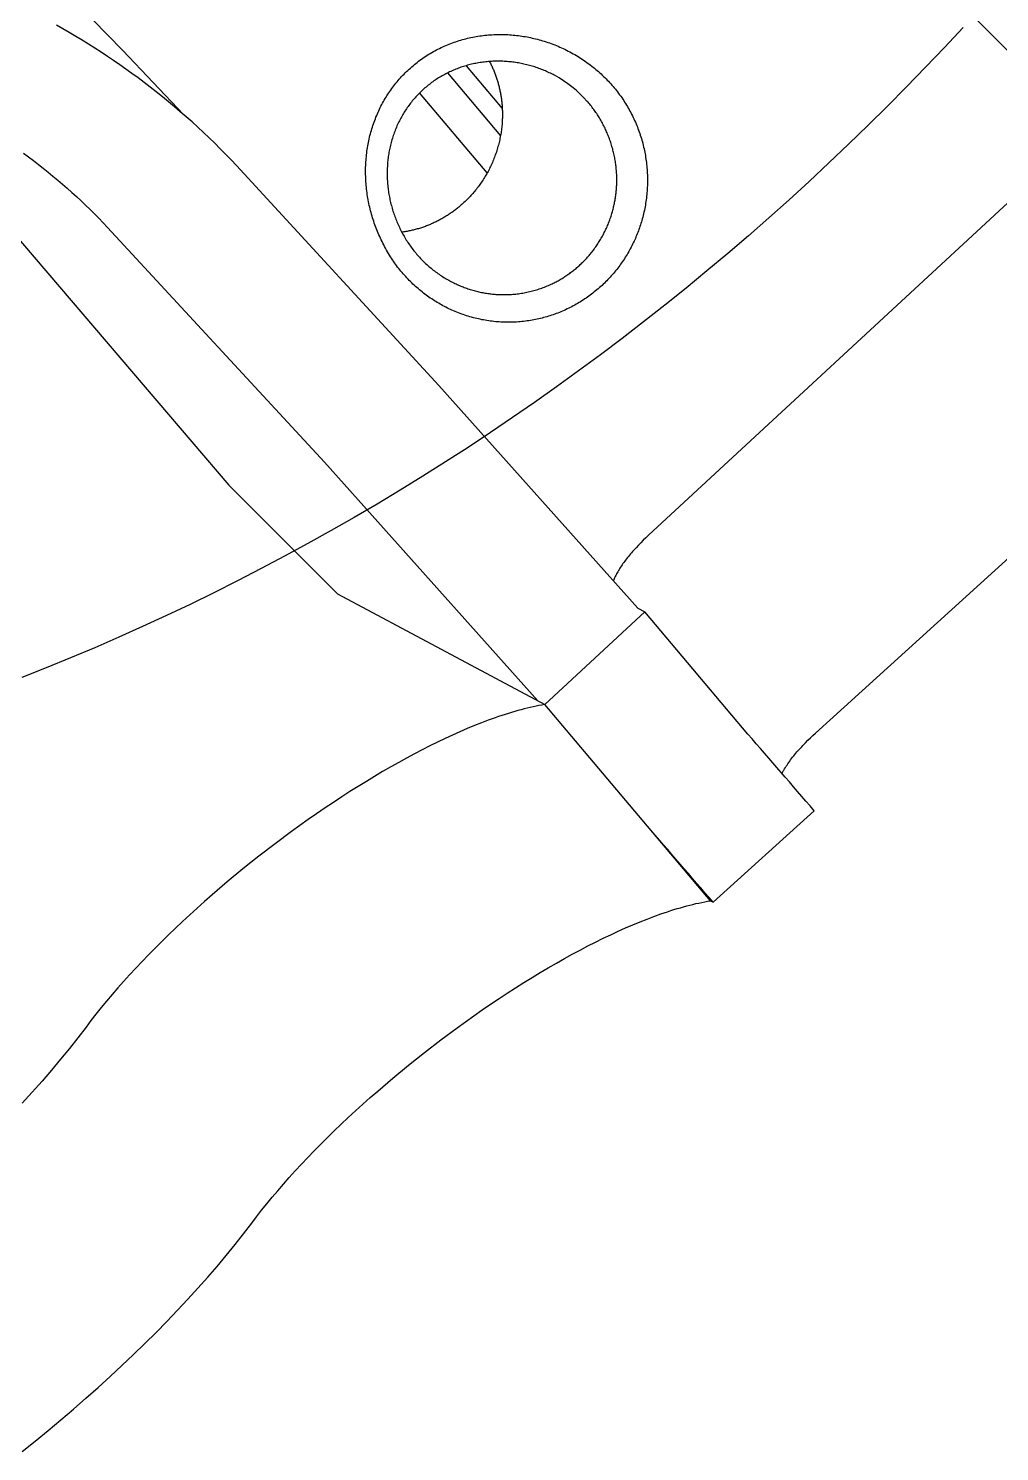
# Model space of a CAD drawing. Header units: millimetres. Extents: x -1838618 to -1600818, y -1770412 to -1553248.
# Drawn here: x -1653406 to -1652925, y -1649526 to -1648821 of the extents above; entities that cross this region are included whole.
import ezdxf

# ---------------------------------------------------------------- set-up
doc = ezdxf.new("R2010")
doc.units = ezdxf.units.MM
doc.header["$LTSCALE"] = 100
doc.linetypes.add('ACAD_ISO04W100', pattern=[30, 24, -3, 0, -3])
doc.linetypes.add('DASHED', pattern=[0.75, 0.5, -0.25])
doc.layers.add('ANCHOR_MOUTH_SURFACE_-_VISIBLE', color=164, linetype='Continuous')
doc.layers.add('DEFAULT_-_VISIBLE', color=99, linetype='Continuous')

msp = doc.modelspace()

# ---------------------------------------------------------------- linework, layer by layer
at = {"color": 1, "linetype": 'ACAD_ISO04W100', "ltscale": 20}
msp.add_line((-1657772.58, -1643970.8), (-1652617.81, -1649135.69), dxfattribs=at)
at = {"color": 4}
for p, q in [((-1653189.62, -1648839.15), (-1653171.68, -1648860.39)), ((-1653198.86, -1648842.75), (-1653172.56, -1648873.89)), ((-1653179.15, -1648892.24), (-1653212.62, -1648852.61))]:
    msp.add_line(p, q, dxfattribs=at)
msp.add_lwpolyline([(-1653117.32, -1648848.79), (-1653116.75, -1648849.45), (-1653116.19, -1648850.12), (-1653115.64, -1648850.79), (-1653115.09, -1648851.47), (-1653114.56, -1648852.16), (-1653114.03, -1648852.85), (-1653113.51, -1648853.55), (-1653113, -1648854.26), (-1653112.5, -1648854.97), (-1653112.01, -1648855.69), (-1653111.52, -1648856.42), (-1653111.05, -1648857.15), (-1653110.58, -1648857.88), (-1653110.13, -1648858.63), (-1653109.68, -1648859.37), (-1653109.24, -1648860.13), (-1653108.81, -1648860.88), (-1653108.4, -1648861.64), (-1653107.99, -1648862.4), (-1653107.59, -1648863.17), (-1653107.2, -1648863.95), (-1653106.82, -1648864.73), (-1653106.45, -1648865.51), (-1653106.09, -1648866.3), (-1653105.73, -1648867.09), (-1653105.39, -1648867.88), (-1653105.06, -1648868.69), (-1653104.74, -1648869.49), (-1653104.42, -1648870.3), (-1653104.12, -1648871.11), (-1653103.83, -1648871.92), (-1653103.54, -1648872.74), (-1653103.27, -1648873.57), (-1653103, -1648874.4), (-1653102.75, -1648875.23), (-1653102.5, -1648876.06), (-1653102.27, -1648876.9), (-1653102.04, -1648877.74), (-1653101.83, -1648878.58), (-1653101.63, -1648879.42), (-1653101.43, -1648880.27), (-1653101.25, -1648881.12), (-1653101.07, -1648881.97), (-1653100.91, -1648882.83), (-1653100.76, -1648883.68), (-1653100.62, -1648884.54), (-1653100.48, -1648885.4), (-1653100.36, -1648886.26), (-1653100.25, -1648887.13), (-1653100.15, -1648888), (-1653100.06, -1648888.88), (-1653099.98, -1648889.75), (-1653099.91, -1648890.63), (-1653099.85, -1648891.51), (-1653099.8, -1648892.38), (-1653099.76, -1648893.26), (-1653099.73, -1648894.14), (-1653099.72, -1648895.02), (-1653099.71, -1648895.9), (-1653099.72, -1648896.78), (-1653099.73, -1648897.66), (-1653099.76, -1648898.53), (-1653099.8, -1648899.41), (-1653099.85, -1648900.29), (-1653099.9, -1648901.17), (-1653099.97, -1648902.05), (-1653100.06, -1648902.93), (-1653100.15, -1648903.81), (-1653100.25, -1648904.68), (-1653100.36, -1648905.56), (-1653100.49, -1648906.43), (-1653100.62, -1648907.3), (-1653100.77, -1648908.17), (-1653100.92, -1648909.04), (-1653101.09, -1648909.91), (-1653101.26, -1648910.77), (-1653101.45, -1648911.64), (-1653101.65, -1648912.5), (-1653101.86, -1648913.35), (-1653102.08, -1648914.21), (-1653102.28, -1648914.97), (-1653102.5, -1648915.74), (-1653102.72, -1648916.5), (-1653102.95, -1648917.26), (-1653103.19, -1648918.01), (-1653103.44, -1648918.77), (-1653103.7, -1648919.52), (-1653103.96, -1648920.27), (-1653104.24, -1648921.01), (-1653104.52, -1648921.75), (-1653104.81, -1648922.49), (-1653105.11, -1648923.22), (-1653105.42, -1648923.96), (-1653105.73, -1648924.68), (-1653106.05, -1648925.41), (-1653106.38, -1648926.13), (-1653106.74, -1648926.87), (-1653107.1, -1648927.61), (-1653107.46, -1648928.35), (-1653107.84, -1648929.08), (-1653108.23, -1648929.8), (-1653108.62, -1648930.52), (-1653109.02, -1648931.24), (-1653109.44, -1648931.95), (-1653109.85, -1648932.66), (-1653110.28, -1648933.36), (-1653110.72, -1648934.06), (-1653111.16, -1648934.75), (-1653111.61, -1648935.44), (-1653112.07, -1648936.12), (-1653112.54, -1648936.8), (-1653113.02, -1648937.47), (-1653113.5, -1648938.13), (-1653113.99, -1648938.79), (-1653114.49, -1648939.44), (-1653114.99, -1648940.09), (-1653115.51, -1648940.73), (-1653116.03, -1648941.37), (-1653116.56, -1648942), (-1653117.09, -1648942.62), (-1653117.64, -1648943.24), (-1653118.19, -1648943.85), (-1653118.74, -1648944.45), (-1653119.31, -1648945.05), (-1653119.88, -1648945.64), (-1653120.46, -1648946.22), (-1653121.04, -1648946.8), (-1653121.64, -1648947.37), (-1653122.25, -1648947.94), (-1653122.87, -1648948.51), (-1653123.49, -1648949.07), (-1653124.12, -1648949.62), (-1653124.76, -1648950.16), (-1653125.41, -1648950.7), (-1653126.06, -1648951.22), (-1653126.72, -1648951.74), (-1653127.38, -1648952.25), (-1653128.05, -1648952.76), (-1653128.73, -1648953.25), (-1653129.41, -1648953.74), (-1653130.1, -1648954.22), (-1653130.79, -1648954.69), (-1653131.49, -1648955.15), (-1653132.19, -1648955.6), (-1653132.9, -1648956.05), (-1653133.62, -1648956.48), (-1653134.34, -1648956.91), (-1653135.07, -1648957.33), (-1653135.8, -1648957.74), (-1653136.53, -1648958.14), (-1653137.28, -1648958.53), (-1653138.02, -1648958.92), (-1653138.77, -1648959.29), (-1653139.53, -1648959.65), (-1653140.28, -1648960.01), (-1653141.05, -1648960.35), (-1653141.82, -1648960.69), (-1653142.59, -1648961.02), (-1653143.36, -1648961.33), (-1653144.14, -1648961.64), (-1653144.91, -1648961.93), (-1653145.69, -1648962.22), (-1653146.46, -1648962.49), (-1653147.25, -1648962.76), (-1653148.03, -1648963.01), (-1653148.82, -1648963.26), (-1653149.61, -1648963.49), (-1653150.4, -1648963.72), (-1653151.19, -1648963.94), (-1653151.99, -1648964.14), (-1653152.79, -1648964.34), (-1653153.59, -1648964.53), (-1653154.4, -1648964.71), (-1653155.21, -1648964.87), (-1653156.02, -1648965.03), (-1653156.83, -1648965.18), (-1653157.68, -1648965.33), (-1653158.54, -1648965.46), (-1653159.39, -1648965.58), (-1653160.25, -1648965.7), (-1653161.11, -1648965.8), (-1653161.97, -1648965.89), (-1653162.84, -1648965.97), (-1653163.7, -1648966.04), (-1653164.56, -1648966.1), (-1653165.43, -1648966.14), (-1653166.29, -1648966.18), (-1653167.16, -1648966.2), (-1653168.02, -1648966.22), (-1653168.89, -1648966.22), (-1653169.76, -1648966.21), (-1653170.62, -1648966.19), (-1653171.49, -1648966.16), (-1653172.35, -1648966.12), (-1653173.22, -1648966.07), (-1653174.08, -1648966.01), (-1653174.95, -1648965.93), (-1653175.81, -1648965.84), (-1653176.67, -1648965.75), (-1653177.53, -1648965.64), (-1653178.39, -1648965.52), (-1653179.25, -1648965.39), (-1653180.1, -1648965.25), (-1653180.95, -1648965.1), (-1653181.81, -1648964.94), (-1653182.66, -1648964.77), (-1653183.5, -1648964.58), (-1653184.35, -1648964.39), (-1653185.19, -1648964.18), (-1653186.02, -1648963.97), (-1653186.86, -1648963.74), (-1653187.69, -1648963.51), (-1653188.52, -1648963.26), (-1653189.35, -1648963), (-1653190.17, -1648962.74), (-1653190.99, -1648962.46), (-1653191.8, -1648962.17), (-1653192.61, -1648961.87), (-1653193.42, -1648961.57), (-1653194.22, -1648961.25), (-1653195.02, -1648960.92), (-1653195.82, -1648960.58), (-1653196.61, -1648960.23), (-1653197.4, -1648959.87), (-1653198.14, -1648959.52), (-1653198.87, -1648959.17), (-1653199.61, -1648958.8), (-1653200.34, -1648958.43), (-1653201.06, -1648958.04), (-1653201.78, -1648957.65), (-1653202.49, -1648957.25), (-1653203.2, -1648956.84), (-1653203.91, -1648956.42), (-1653204.61, -1648956), (-1653205.3, -1648955.56), (-1653205.99, -1648955.12), (-1653206.67, -1648954.67), (-1653207.35, -1648954.21), (-1653208.03, -1648953.75), (-1653208.69, -1648953.27), (-1653209.38, -1648952.77), (-1653210.07, -1648952.26), (-1653210.75, -1648951.74), (-1653211.42, -1648951.21), (-1653212.08, -1648950.68), (-1653212.74, -1648950.14), (-1653213.39, -1648949.58), (-1653214.04, -1648949.03), (-1653214.68, -1648948.46), (-1653215.31, -1648947.88), (-1653215.93, -1648947.3), (-1653216.55, -1648946.71), (-1653217.16, -1648946.11), (-1653217.76, -1648945.51), (-1653218.36, -1648944.9), (-1653218.94, -1648944.28), (-1653219.55, -1648943.63), (-1653220.14, -1648942.97), (-1653220.72, -1648942.3), (-1653221.3, -1648941.63), (-1653221.87, -1648940.95), (-1653222.43, -1648940.26), (-1653222.98, -1648939.57), (-1653223.52, -1648938.87), (-1653224.06, -1648938.16), (-1653224.58, -1648937.45), (-1653225.1, -1648936.73), (-1653225.61, -1648936), (-1653226.1, -1648935.27), (-1653226.59, -1648934.53), (-1653227.07, -1648933.78), (-1653227.54, -1648933.03), (-1653228.06, -1648932.18), (-1653228.56, -1648931.33), (-1653229.05, -1648930.47), (-1653229.53, -1648929.6), (-1653229.98, -1648928.78), (-1653230.42, -1648927.94), (-1653230.85, -1648927.1), (-1653231.28, -1648926.26), (-1653231.67, -1648925.45), (-1653232.06, -1648924.63), (-1653232.43, -1648923.81), (-1653232.8, -1648922.98), (-1653233.16, -1648922.15), (-1653233.5, -1648921.31), (-1653233.84, -1648920.47), (-1653234.17, -1648919.63), (-1653234.49, -1648918.78), (-1653234.8, -1648917.92), (-1653235.1, -1648917.07), (-1653235.39, -1648916.21), (-1653235.68, -1648915.34), (-1653235.95, -1648914.47), (-1653236.21, -1648913.6), (-1653236.46, -1648912.73), (-1653236.7, -1648911.85), (-1653236.93, -1648910.98), (-1653237.15, -1648910.09), (-1653237.36, -1648909.21), (-1653237.57, -1648908.32), (-1653237.76, -1648907.44), (-1653237.94, -1648906.54), (-1653238.11, -1648905.65), (-1653238.27, -1648904.76), (-1653238.42, -1648903.86), (-1653238.56, -1648902.96), (-1653238.69, -1648902.06), (-1653238.8, -1648901.16), (-1653238.91, -1648900.26), (-1653239.01, -1648899.36), (-1653239.1, -1648898.45), (-1653239.17, -1648897.55), (-1653239.24, -1648896.64), (-1653239.29, -1648895.74), (-1653239.34, -1648894.83), (-1653239.37, -1648893.92), (-1653239.39, -1648893.01), (-1653239.4, -1648892.1), (-1653239.4, -1648891.19), (-1653239.39, -1648890.31), (-1653239.38, -1648889.43), (-1653239.34, -1648888.55), (-1653239.3, -1648887.67), (-1653239.25, -1648886.79), (-1653239.19, -1648885.91), (-1653239.12, -1648885.04), (-1653239.04, -1648884.16), (-1653238.95, -1648883.28), (-1653238.84, -1648882.41), (-1653238.73, -1648881.54), (-1653238.61, -1648880.66), (-1653238.47, -1648879.79), (-1653238.33, -1648878.92), (-1653238.17, -1648878.06), (-1653238, -1648877.19), (-1653237.83, -1648876.33), (-1653237.64, -1648875.48), (-1653237.44, -1648874.62), (-1653237.24, -1648873.77), (-1653237.02, -1648872.92), (-1653236.79, -1648872.07), (-1653236.55, -1648871.23), (-1653236.3, -1648870.39), (-1653236.04, -1648869.55), (-1653235.77, -1648868.72), (-1653235.49, -1648867.89), (-1653235.2, -1648867.06), (-1653234.89, -1648866.24), (-1653234.58, -1648865.42), (-1653234.26, -1648864.6), (-1653233.92, -1648863.79), (-1653233.59, -1648863.01), (-1653233.25, -1648862.24), (-1653232.9, -1648861.46), (-1653232.53, -1648860.7), (-1653232.16, -1648859.93), (-1653231.78, -1648859.18), (-1653231.39, -1648858.42), (-1653230.99, -1648857.68), (-1653230.58, -1648856.93), (-1653230.16, -1648856.2), (-1653229.73, -1648855.47), (-1653229.29, -1648854.74), (-1653228.85, -1648854.02), (-1653228.39, -1648853.3), (-1653227.92, -1648852.6), (-1653227.45, -1648851.89), (-1653226.96, -1648851.19), (-1653226.46, -1648850.49), (-1653225.95, -1648849.8), (-1653225.43, -1648849.12), (-1653224.9, -1648848.44), (-1653224.37, -1648847.77), (-1653223.82, -1648847.1), (-1653223.27, -1648846.45), (-1653222.71, -1648845.8), (-1653222.14, -1648845.16), (-1653221.56, -1648844.53), (-1653220.97, -1648843.9), (-1653220.37, -1648843.28), (-1653219.77, -1648842.67), (-1653219.16, -1648842.07), (-1653218.54, -1648841.48), (-1653217.89, -1648840.88), (-1653217.24, -1648840.29), (-1653216.58, -1648839.71), (-1653215.92, -1648839.14), (-1653215.24, -1648838.58), (-1653214.56, -1648838.03), (-1653213.87, -1648837.49), (-1653213.17, -1648836.95), (-1653212.47, -1648836.43), (-1653211.76, -1648835.92), (-1653211.04, -1648835.41), (-1653210.31, -1648834.92), (-1653209.58, -1648834.43), (-1653208.84, -1648833.96), (-1653208.1, -1648833.49), (-1653207.34, -1648833.04), (-1653206.6, -1648832.6), (-1653205.84, -1648832.17), (-1653205.08, -1648831.75), (-1653204.32, -1648831.35), (-1653203.55, -1648830.95), (-1653202.77, -1648830.56), (-1653201.99, -1648830.18), (-1653201.2, -1648829.82), (-1653200.41, -1648829.46), (-1653199.62, -1648829.11), (-1653198.82, -1648828.78), (-1653198.01, -1648828.45), (-1653197.21, -1648828.14), (-1653196.39, -1648827.83), (-1653195.58, -1648827.54), (-1653194.76, -1648827.26), (-1653193.93, -1648826.99), (-1653193.1, -1648826.72), (-1653192.26, -1648826.47), (-1653191.42, -1648826.23), (-1653190.58, -1648826), (-1653189.73, -1648825.78), (-1653188.88, -1648825.57), (-1653188.03, -1648825.38), (-1653187.18, -1648825.19), (-1653186.32, -1648825.01), (-1653185.46, -1648824.85), (-1653184.6, -1648824.7), (-1653183.74, -1648824.55), (-1653182.88, -1648824.42), (-1653182.01, -1648824.3), (-1653181.14, -1648824.19), (-1653180.28, -1648824.09), (-1653179.41, -1648824), (-1653178.54, -1648823.92), (-1653177.66, -1648823.85), (-1653176.79, -1648823.8), (-1653175.92, -1648823.75), (-1653175.05, -1648823.72), (-1653174.17, -1648823.69), (-1653173.3, -1648823.68), (-1653172.42, -1648823.68), (-1653171.55, -1648823.68), (-1653170.67, -1648823.7), (-1653169.8, -1648823.73), (-1653168.93, -1648823.77), (-1653168.05, -1648823.82), (-1653167.18, -1648823.88), (-1653166.31, -1648823.96), (-1653165.45, -1648824.04), (-1653164.58, -1648824.13), (-1653163.71, -1648824.24), (-1653162.85, -1648824.35), (-1653161.98, -1648824.47), (-1653161.12, -1648824.61), (-1653160.26, -1648824.75), (-1653159.4, -1648824.91), (-1653158.55, -1648825.07), (-1653157.69, -1648825.25), (-1653156.84, -1648825.43), (-1653155.99, -1648825.63), (-1653155.14, -1648825.84), (-1653154.3, -1648826.05), (-1653153.46, -1648826.28), (-1653152.58, -1648826.52), (-1653151.71, -1648826.78), (-1653150.84, -1648827.04), (-1653149.98, -1648827.32), (-1653149.12, -1648827.6), (-1653148.26, -1648827.9), (-1653147.41, -1648828.21), (-1653146.56, -1648828.53), (-1653145.71, -1648828.86), (-1653144.87, -1648829.2), (-1653144.03, -1648829.54), (-1653143.19, -1648829.9), (-1653142.37, -1648830.27), (-1653141.54, -1648830.65), (-1653140.72, -1648831.04), (-1653139.91, -1648831.44), (-1653139.07, -1648831.87), (-1653138.23, -1648832.3), (-1653137.4, -1648832.75), (-1653136.58, -1648833.21), (-1653135.76, -1648833.68), (-1653134.95, -1648834.15), (-1653134.14, -1648834.64), (-1653133.35, -1648835.14), (-1653132.59, -1648835.62), (-1653131.85, -1648836.11), (-1653131.11, -1648836.61), (-1653130.37, -1648837.12), (-1653129.6, -1648837.67), (-1653128.84, -1648838.22), (-1653128.08, -1648838.78), (-1653127.34, -1648839.36), (-1653126.66, -1648839.89), (-1653125.99, -1648840.43), (-1653125.32, -1648840.97), (-1653124.66, -1648841.53), (-1653124.01, -1648842.09), (-1653123.37, -1648842.66), (-1653122.73, -1648843.24), (-1653122.1, -1648843.83), (-1653121.47, -1648844.42), (-1653120.86, -1648845.02), (-1653120.25, -1648845.63), (-1653119.65, -1648846.25), (-1653119.05, -1648846.87), (-1653118.47, -1648847.51), (-1653117.89, -1648848.14), (-1653117.32, -1648848.79)], close=True, dxfattribs=at)
for points in [[(-1653145.91, -1648843.87), (-1653146.53, -1648843.54), (-1653147.15, -1648843.22), (-1653147.78, -1648842.91), (-1653148.41, -1648842.61), (-1653149.04, -1648842.32), (-1653149.68, -1648842.03), (-1653150.32, -1648841.75), (-1653150.96, -1648841.48), (-1653151.61, -1648841.21), (-1653152.26, -1648840.95), (-1653152.91, -1648840.71), (-1653153.57, -1648840.46), (-1653154.23, -1648840.23), (-1653154.89, -1648840), (-1653155.55, -1648839.79), (-1653156.22, -1648839.57), (-1653156.89, -1648839.37), (-1653157.56, -1648839.18), (-1653158.23, -1648838.99), (-1653158.91, -1648838.81), (-1653159.58, -1648838.64), (-1653160.26, -1648838.48), (-1653160.94, -1648838.32), (-1653161.63, -1648838.17), (-1653162.31, -1648838.03), (-1653163, -1648837.9), (-1653163.68, -1648837.78), (-1653164.37, -1648837.67), (-1653165.06, -1648837.56), (-1653165.76, -1648837.46), (-1653166.45, -1648837.37), (-1653167.14, -1648837.29), (-1653167.85, -1648837.21), (-1653168.55, -1648837.15), (-1653169.26, -1648837.09), (-1653169.97, -1648837.04), (-1653170.67, -1648837), (-1653171.38, -1648836.97), (-1653172.09, -1648836.94), (-1653172.8, -1648836.93), (-1653173.51, -1648836.92), (-1653174.22, -1648836.92), (-1653174.93, -1648836.93), (-1653175.64, -1648836.95), (-1653176.34, -1648836.98), (-1653177.05, -1648837.02), (-1653177.76, -1648837.06), (-1653178.47, -1648837.11), (-1653179.17, -1648837.18), (-1653179.88, -1648837.25), (-1653180.58, -1648837.33), (-1653181.28, -1648837.41), (-1653181.99, -1648837.51), (-1653182.69, -1648837.62), (-1653183.39, -1648837.73), (-1653184.08, -1648837.85), (-1653184.78, -1648837.98), (-1653185.47, -1648838.12), (-1653186.17, -1648838.27), (-1653186.86, -1648838.43), (-1653187.55, -1648838.59), (-1653188.23, -1648838.77), (-1653188.92, -1648838.95), (-1653189.6, -1648839.14), (-1653190.24, -1648839.34), (-1653190.89, -1648839.53), (-1653191.52, -1648839.74), (-1653192.16, -1648839.95), (-1653192.8, -1648840.17), (-1653193.43, -1648840.4), (-1653194.06, -1648840.64), (-1653194.68, -1648840.88), (-1653195.31, -1648841.14), (-1653195.92, -1648841.4), (-1653196.54, -1648841.66), (-1653197.15, -1648841.94), (-1653197.76, -1648842.22), (-1653198.37, -1648842.51), (-1653198.97, -1648842.81), (-1653199.57, -1648843.11), (-1653200.19, -1648843.44), (-1653200.81, -1648843.77), (-1653201.42, -1648844.11), (-1653202.02, -1648844.46), (-1653202.63, -1648844.82), (-1653203.22, -1648845.18), (-1653203.82, -1648845.56), (-1653204.4, -1648845.94), (-1653204.99, -1648846.33), (-1653205.56, -1648846.72), (-1653206.14, -1648847.13), (-1653206.7, -1648847.54), (-1653207.26, -1648847.96), (-1653207.82, -1648848.38), (-1653208.37, -1648848.81), (-1653208.91, -1648849.26), (-1653209.45, -1648849.7), (-1653209.98, -1648850.15), (-1653210.5, -1648850.61), (-1653211.01, -1648851.08), (-1653211.53, -1648851.55), (-1653212.03, -1648852.03), (-1653212.53, -1648852.51), (-1653213.02, -1648853), (-1653213.5, -1648853.5), (-1653213.98, -1648854.01), (-1653214.45, -1648854.52), (-1653214.92, -1648855.04), (-1653215.38, -1648855.56), (-1653215.83, -1648856.09), (-1653216.27, -1648856.62), (-1653216.71, -1648857.16), (-1653217.13, -1648857.7), (-1653217.55, -1648858.25), (-1653217.96, -1648858.8), (-1653218.36, -1648859.35), (-1653218.76, -1648859.91), (-1653219.15, -1648860.48), (-1653219.53, -1648861.05), (-1653219.9, -1648861.62), (-1653220.27, -1648862.2), (-1653220.62, -1648862.78), (-1653220.98, -1648863.37), (-1653221.32, -1648863.97), (-1653221.66, -1648864.56), (-1653221.99, -1648865.16), (-1653222.31, -1648865.77), (-1653222.62, -1648866.38), (-1653222.94, -1648867.03), (-1653223.26, -1648867.68), (-1653223.56, -1648868.34), (-1653223.86, -1648869), (-1653224.15, -1648869.67), (-1653224.43, -1648870.34), (-1653224.7, -1648871.01), (-1653224.96, -1648871.69), (-1653225.22, -1648872.36), (-1653225.46, -1648873.05), (-1653225.7, -1648873.73), (-1653225.93, -1648874.42), (-1653226.15, -1648875.11), (-1653226.35, -1648875.81), (-1653226.56, -1648876.51), (-1653226.75, -1648877.21), (-1653226.93, -1648877.89), (-1653227.1, -1648878.58), (-1653227.26, -1648879.27), (-1653227.41, -1648879.96), (-1653227.56, -1648880.66), (-1653227.69, -1648881.36), (-1653227.82, -1648882.05), (-1653227.94, -1648882.75), (-1653228.05, -1648883.45), (-1653228.15, -1648884.15), (-1653228.25, -1648884.86), (-1653228.33, -1648885.56), (-1653228.41, -1648886.27), (-1653228.48, -1648886.97), (-1653228.54, -1648887.68), (-1653228.59, -1648888.39), (-1653228.64, -1648889.11), (-1653228.67, -1648889.83), (-1653228.7, -1648890.55), (-1653228.72, -1648891.27), (-1653228.73, -1648891.99), (-1653228.73, -1648892.71), (-1653228.72, -1648893.43), (-1653228.71, -1648894.15), (-1653228.68, -1648894.87), (-1653228.65, -1648895.59), (-1653228.61, -1648896.31), (-1653228.56, -1648897.02), (-1653228.5, -1648897.74), (-1653228.44, -1648898.46), (-1653228.36, -1648899.18), (-1653228.28, -1648899.89), (-1653228.19, -1648900.61), (-1653228.09, -1648901.32), (-1653227.98, -1648902.03), (-1653227.87, -1648902.74), (-1653227.74, -1648903.45), (-1653227.61, -1648904.16), (-1653227.47, -1648904.87), (-1653227.32, -1648905.57), (-1653227.17, -1648906.28), (-1653227, -1648906.98), (-1653226.83, -1648907.68), (-1653226.65, -1648908.38), (-1653226.46, -1648909.07), (-1653226.26, -1648909.77), (-1653226.06, -1648910.46), (-1653225.85, -1648911.15), (-1653225.63, -1648911.83), (-1653225.4, -1648912.52), (-1653225.16, -1648913.2), (-1653224.92, -1648913.88), (-1653224.67, -1648914.55), (-1653224.41, -1648915.22), (-1653224.14, -1648915.89), (-1653223.87, -1648916.56), (-1653223.59, -1648917.22), (-1653223.3, -1648917.88), (-1653223, -1648918.54), (-1653222.69, -1648919.19), (-1653222.38, -1648919.84), (-1653222.06, -1648920.48), (-1653221.73, -1648921.12), (-1653221.4, -1648921.76), (-1653221.05, -1648922.4), (-1653220.7, -1648923.02), (-1653220.35, -1648923.65), (-1653219.98, -1648924.27), (-1653219.61, -1648924.89), (-1653219.23, -1648925.5), (-1653218.84, -1648926.11), (-1653218.45, -1648926.71), (-1653218.05, -1648927.31), (-1653217.64, -1648927.9), (-1653217.22, -1648928.49), (-1653216.8, -1648929.07), (-1653216.37, -1648929.64), (-1653215.93, -1648930.22), (-1653215.48, -1648930.78), (-1653215.03, -1648931.34), (-1653214.58, -1648931.9), (-1653214.11, -1648932.44), (-1653213.64, -1648932.98), (-1653213.17, -1648933.52), (-1653212.68, -1648934.05), (-1653212.19, -1648934.57), (-1653211.7, -1648935.09), (-1653211.19, -1648935.6), (-1653210.69, -1648936.1), (-1653210.17, -1648936.6), (-1653209.65, -1648937.1), (-1653209.12, -1648937.58), (-1653208.59, -1648938.06), (-1653208.05, -1648938.53), (-1653207.51, -1648939), (-1653206.96, -1648939.46), (-1653206.41, -1648939.9), (-1653205.86, -1648940.34), (-1653205.3, -1648940.78), (-1653204.74, -1648941.2), (-1653204.17, -1648941.62), (-1653203.6, -1648942.03), (-1653203.02, -1648942.44), (-1653202.44, -1648942.83), (-1653201.85, -1648943.22), (-1653201.26, -1648943.61), (-1653200.66, -1648943.98), (-1653200.06, -1648944.35), (-1653199.45, -1648944.71), (-1653198.84, -1648945.07), (-1653198.23, -1648945.41), (-1653197.61, -1648945.75)], [(-1653178.02, -1648837.08), (-1653177.79, -1648837.52), (-1653177.56, -1648837.96), (-1653177.34, -1648838.4), (-1653177.12, -1648838.85), (-1653176.91, -1648839.29), (-1653176.7, -1648839.74), (-1653176.5, -1648840.2), (-1653176.3, -1648840.65), (-1653176.1, -1648841.1), (-1653175.91, -1648841.56), (-1653175.72, -1648842.02), (-1653175.54, -1648842.48), (-1653175.36, -1648842.94), (-1653175.18, -1648843.41), (-1653175.01, -1648843.87), (-1653174.84, -1648844.34), (-1653174.68, -1648844.81), (-1653174.52, -1648845.28), (-1653174.36, -1648845.75), (-1653174.21, -1648846.23), (-1653174.06, -1648846.7), (-1653173.92, -1648847.18), (-1653173.78, -1648847.66), (-1653173.65, -1648848.14), (-1653173.52, -1648848.62), (-1653173.39, -1648849.1), (-1653173.27, -1648849.59), (-1653173.15, -1648850.07), (-1653173.04, -1648850.56), (-1653172.93, -1648851.05), (-1653172.82, -1648851.54), (-1653172.72, -1648852.03), (-1653172.63, -1648852.52), (-1653172.53, -1648853.01), (-1653172.45, -1648853.51), (-1653172.36, -1648854), (-1653172.28, -1648854.5), (-1653172.21, -1648855), (-1653172.14, -1648855.49), (-1653172.07, -1648855.99), (-1653172.01, -1648856.49), (-1653171.95, -1648857), (-1653171.9, -1648857.5), (-1653171.85, -1648858), (-1653171.81, -1648858.5), (-1653171.77, -1648859.01), (-1653171.73, -1648859.51), (-1653171.7, -1648860.02), (-1653171.67, -1648860.53), (-1653171.65, -1648861.03), (-1653171.63, -1648861.54), (-1653171.62, -1648862.05), (-1653171.61, -1648862.56), (-1653171.61, -1648863.07), (-1653171.61, -1648863.58), (-1653171.61, -1648864.09), (-1653171.62, -1648864.6), (-1653171.63, -1648865.12), (-1653171.65, -1648865.63), (-1653171.67, -1648866.14), (-1653171.7, -1648866.66), (-1653171.73, -1648867.17), (-1653171.77, -1648867.68), (-1653171.81, -1648868.2), (-1653171.87, -1648868.9), (-1653171.94, -1648869.6), (-1653172.02, -1648870.3), (-1653172.11, -1648871), (-1653172.21, -1648871.69), (-1653172.31, -1648872.39), (-1653172.42, -1648873.08), (-1653172.54, -1648873.77), (-1653172.67, -1648874.46), (-1653172.81, -1648875.15), (-1653172.95, -1648875.83), (-1653173.11, -1648876.52), (-1653173.27, -1648877.2), (-1653173.43, -1648877.87), (-1653173.61, -1648878.55), (-1653173.8, -1648879.22), (-1653173.99, -1648879.9), (-1653174.19, -1648880.57), (-1653174.39, -1648881.23), (-1653174.61, -1648881.9), (-1653174.83, -1648882.56), (-1653175.06, -1648883.21), (-1653175.3, -1648883.87), (-1653175.55, -1648884.52), (-1653175.8, -1648885.17), (-1653176.06, -1648885.82), (-1653176.33, -1648886.46), (-1653176.6, -1648887.1), (-1653176.89, -1648887.74), (-1653177.18, -1648888.37), (-1653177.48, -1648889), (-1653177.78, -1648889.63), (-1653178.09, -1648890.25), (-1653178.41, -1648890.87), (-1653178.74, -1648891.48), (-1653179.07, -1648892.1), (-1653179.41, -1648892.7), (-1653179.76, -1648893.31), (-1653180.12, -1648893.91), (-1653180.48, -1648894.5), (-1653180.85, -1648895.09), (-1653181.22, -1648895.68), (-1653181.61, -1648896.26), (-1653181.99, -1648896.84), (-1653182.39, -1648897.42), (-1653182.79, -1648897.99), (-1653183.2, -1648898.55), (-1653183.62, -1648899.11), (-1653184.04, -1648899.67), (-1653184.47, -1648900.22), (-1653184.91, -1648900.76), (-1653185.35, -1648901.31), (-1653185.8, -1648901.84), (-1653186.26, -1648902.37), (-1653186.72, -1648902.9), (-1653187.19, -1648903.42), (-1653187.67, -1648903.93), (-1653188.15, -1648904.44), (-1653188.64, -1648904.95), (-1653189.13, -1648905.45), (-1653189.63, -1648905.94), (-1653190.14, -1648906.43), (-1653190.65, -1648906.91), (-1653191.17, -1648907.39), (-1653191.58, -1648907.75), (-1653191.99, -1648908.11), (-1653192.4, -1648908.47), (-1653192.81, -1648908.82), (-1653193.23, -1648909.17), (-1653193.65, -1648909.51), (-1653194.07, -1648909.85), (-1653194.5, -1648910.18), (-1653194.93, -1648910.51), (-1653195.36, -1648910.84), (-1653195.79, -1648911.16), (-1653196.22, -1648911.48), (-1653196.66, -1648911.79), (-1653197.1, -1648912.1), (-1653197.54, -1648912.4), (-1653197.99, -1648912.7), (-1653198.44, -1648913), (-1653198.89, -1648913.29), (-1653199.34, -1648913.57), (-1653199.79, -1648913.86), (-1653200.25, -1648914.13), (-1653200.71, -1648914.41), (-1653201.17, -1648914.67), (-1653201.63, -1648914.94), (-1653202.09, -1648915.2), (-1653202.56, -1648915.45), (-1653203.03, -1648915.7), (-1653203.5, -1648915.95), (-1653203.97, -1648916.19), (-1653204.45, -1648916.42), (-1653204.92, -1648916.66), (-1653205.4, -1648916.88), (-1653205.88, -1648917.11), (-1653206.36, -1648917.32), (-1653206.85, -1648917.54), (-1653207.33, -1648917.74), (-1653207.82, -1648917.95), (-1653208.31, -1648918.15), (-1653208.8, -1648918.34), (-1653209.29, -1648918.53), (-1653209.78, -1648918.72), (-1653210.28, -1648918.9), (-1653210.77, -1648919.07), (-1653211.27, -1648919.24), (-1653211.77, -1648919.41), (-1653212.27, -1648919.57), (-1653212.77, -1648919.73), (-1653213.27, -1648919.88), (-1653213.78, -1648920.02), (-1653214.28, -1648920.17), (-1653214.79, -1648920.3), (-1653215.3, -1648920.44), (-1653215.8, -1648920.56), (-1653216.31, -1648920.69), (-1653216.82, -1648920.8), (-1653217.34, -1648920.92), (-1653217.85, -1648921.02), (-1653218.36, -1648921.13), (-1653218.88, -1648921.22), (-1653219.39, -1648921.32), (-1653219.91, -1648921.4), (-1653220.43, -1648921.49), (-1653220.95, -1648921.57), (-1653221.46, -1648921.64)], [(-1653197.43, -1648945.84), (-1653196.87, -1648946.14), (-1653196.31, -1648946.43), (-1653195.74, -1648946.71), (-1653195.17, -1648946.99), (-1653194.6, -1648947.26), (-1653194.03, -1648947.52), (-1653193.45, -1648947.78), (-1653192.86, -1648948.03), (-1653192.28, -1648948.28), (-1653191.69, -1648948.52), (-1653191.1, -1648948.75), (-1653190.51, -1648948.97), (-1653189.92, -1648949.19), (-1653189.32, -1648949.4), (-1653188.72, -1648949.61), (-1653188.12, -1648949.81), (-1653187.51, -1648950), (-1653186.91, -1648950.18), (-1653186.3, -1648950.36), (-1653185.69, -1648950.53), (-1653185.08, -1648950.7), (-1653184.46, -1648950.86), (-1653183.85, -1648951.01), (-1653183.23, -1648951.15), (-1653182.61, -1648951.29), (-1653181.99, -1648951.42), (-1653181.37, -1648951.54), (-1653180.75, -1648951.66), (-1653180.12, -1648951.77), (-1653179.5, -1648951.87), (-1653178.87, -1648951.96), (-1653178.25, -1648952.05), (-1653177.68, -1648952.12), (-1653177.12, -1648952.19), (-1653176.56, -1648952.25), (-1653175.99, -1648952.31), (-1653175.43, -1648952.35), (-1653174.87, -1648952.4), (-1653174.3, -1648952.44), (-1653173.73, -1648952.47), (-1653173.17, -1648952.5), (-1653172.6, -1648952.52), (-1653172.04, -1648952.53), (-1653171.47, -1648952.54), (-1653170.9, -1648952.54), (-1653170.34, -1648952.54), (-1653169.77, -1648952.54), (-1653169.2, -1648952.52), (-1653168.5, -1648952.5), (-1653167.8, -1648952.46), (-1653167.1, -1648952.42), (-1653166.4, -1648952.37), (-1653165.7, -1648952.31), (-1653165, -1648952.24), (-1653164.3, -1648952.16), (-1653163.61, -1648952.08), (-1653162.91, -1648951.98), (-1653162.22, -1648951.88), (-1653161.53, -1648951.76), (-1653160.83, -1648951.64), (-1653160.14, -1648951.51), (-1653159.46, -1648951.37), (-1653158.77, -1648951.22), (-1653158.09, -1648951.07), (-1653157.41, -1648950.9), (-1653156.73, -1648950.73), (-1653156.05, -1648950.55), (-1653155.38, -1648950.36), (-1653154.71, -1648950.16), (-1653154.04, -1648949.95), (-1653153.37, -1648949.73), (-1653152.71, -1648949.51), (-1653152.05, -1648949.28), (-1653151.39, -1648949.03), (-1653150.74, -1648948.79), (-1653150.09, -1648948.53), (-1653149.44, -1648948.26), (-1653148.8, -1648947.99), (-1653148.15, -1648947.71), (-1653147.52, -1648947.42), (-1653147.01, -1648947.18), (-1653146.5, -1648946.93), (-1653145.99, -1648946.68), (-1653145.49, -1648946.43), (-1653144.99, -1648946.17), (-1653144.49, -1648945.9), (-1653144, -1648945.63), (-1653143.51, -1648945.35), (-1653143.02, -1648945.07), (-1653142.53, -1648944.79), (-1653142.05, -1648944.5), (-1653141.57, -1648944.2), (-1653141.09, -1648943.9), (-1653140.61, -1648943.6), (-1653140.14, -1648943.29), (-1653139.68, -1648942.97), (-1653139.21, -1648942.65), (-1653138.74, -1648942.32), (-1653138.28, -1648941.99), (-1653137.82, -1648941.65), (-1653137.36, -1648941.31), (-1653136.91, -1648940.97), (-1653136.46, -1648940.61), (-1653136.01, -1648940.26), (-1653135.57, -1648939.9), (-1653135.13, -1648939.53), (-1653134.7, -1648939.16), (-1653134.27, -1648938.79), (-1653133.84, -1648938.41), (-1653133.42, -1648938.03), (-1653133, -1648937.64), (-1653132.58, -1648937.25), (-1653132.17, -1648936.86), (-1653131.77, -1648936.46), (-1653131.36, -1648936.06), (-1653130.96, -1648935.65), (-1653130.57, -1648935.24), (-1653130.18, -1648934.82), (-1653129.79, -1648934.4), (-1653129.41, -1648933.98), (-1653129.03, -1648933.55), (-1653128.66, -1648933.12), (-1653128.29, -1648932.69), (-1653127.93, -1648932.25), (-1653127.57, -1648931.81), (-1653127.21, -1648931.36), (-1653126.86, -1648930.91), (-1653126.51, -1648930.46), (-1653126.13, -1648929.95), (-1653125.76, -1648929.44), (-1653125.39, -1648928.92), (-1653125.02, -1648928.4), (-1653124.67, -1648927.87), (-1653124.32, -1648927.34), (-1653123.97, -1648926.8), (-1653123.63, -1648926.27), (-1653123.3, -1648925.73), (-1653122.97, -1648925.18), (-1653122.65, -1648924.63), (-1653122.33, -1648924.08), (-1653122.02, -1648923.52), (-1653121.72, -1648922.96), (-1653121.43, -1648922.4), (-1653121.13, -1648921.83), (-1653120.85, -1648921.26), (-1653120.57, -1648920.69), (-1653120.3, -1648920.12), (-1653120.04, -1648919.54), (-1653119.78, -1648918.96), (-1653119.53, -1648918.37), (-1653119.28, -1648917.78), (-1653119.04, -1648917.2), (-1653118.81, -1648916.6), (-1653118.58, -1648916.01), (-1653118.36, -1648915.41), (-1653118.15, -1648914.81), (-1653117.95, -1648914.21), (-1653117.75, -1648913.6), (-1653117.55, -1648913), (-1653117.37, -1648912.39), (-1653117.21, -1648911.84), (-1653117.05, -1648911.29), (-1653116.9, -1648910.73), (-1653116.75, -1648910.18), (-1653116.61, -1648909.62), (-1653116.48, -1648909.07), (-1653116.35, -1648908.51), (-1653116.23, -1648907.95), (-1653116.11, -1648907.38), (-1653116, -1648906.82), (-1653115.89, -1648906.26), (-1653115.79, -1648905.69), (-1653115.7, -1648905.13), (-1653115.61, -1648904.56), (-1653115.52, -1648903.99), (-1653115.44, -1648903.43), (-1653115.37, -1648902.86), (-1653115.3, -1648902.29), (-1653115.24, -1648901.72), (-1653115.18, -1648901.15), (-1653115.13, -1648900.57), (-1653115.09, -1648900), (-1653115.05, -1648899.43), (-1653115.01, -1648898.86), (-1653114.99, -1648898.28), (-1653114.96, -1648897.71), (-1653114.95, -1648897.14), (-1653114.94, -1648896.56), (-1653114.93, -1648895.99), (-1653114.93, -1648895.42), (-1653114.94, -1648894.84), (-1653114.95, -1648894.27), (-1653114.97, -1648893.63), (-1653114.99, -1648892.99), (-1653115.03, -1648892.35), (-1653115.07, -1648891.71), (-1653115.11, -1648891.07), (-1653115.17, -1648890.43), (-1653115.23, -1648889.79), (-1653115.3, -1648889.15), (-1653115.37, -1648888.51), (-1653115.45, -1648887.88), (-1653115.54, -1648887.24), (-1653115.64, -1648886.61), (-1653115.74, -1648885.97), (-1653115.85, -1648885.34), (-1653115.97, -1648884.71), (-1653116.09, -1648884.08), (-1653116.22, -1648883.45), (-1653116.36, -1648882.83), (-1653116.5, -1648882.2), (-1653116.65, -1648881.58), (-1653116.81, -1648880.95), (-1653116.97, -1648880.33), (-1653117.14, -1648879.71), (-1653117.32, -1648879.1), (-1653117.5, -1648878.48), (-1653117.69, -1648877.87), (-1653117.89, -1648877.26), (-1653118.1, -1648876.65), (-1653118.31, -1648876.05), (-1653118.52, -1648875.44), (-1653118.75, -1648874.84), (-1653118.98, -1648874.24), (-1653119.21, -1648873.65), (-1653119.46, -1648873.05), (-1653119.71, -1648872.46), (-1653119.96, -1648871.87), (-1653120.23, -1648871.29), (-1653120.49, -1648870.71), (-1653120.77, -1648870.13), (-1653121.05, -1648869.55), (-1653121.34, -1648868.98), (-1653121.63, -1648868.41), (-1653121.93, -1648867.84), (-1653122.24, -1648867.28), (-1653122.55, -1648866.72), (-1653122.87, -1648866.16), (-1653123.19, -1648865.6), (-1653123.52, -1648865.05), (-1653123.86, -1648864.51), (-1653124.2, -1648863.97), (-1653124.55, -1648863.43), (-1653124.9, -1648862.89), (-1653125.26, -1648862.36), (-1653125.63, -1648861.83), (-1653126, -1648861.31), (-1653126.38, -1648860.79), (-1653126.76, -1648860.28), (-1653127.15, -1648859.77), (-1653127.54, -1648859.26), (-1653127.94, -1648858.76), (-1653128.35, -1648858.26), (-1653128.76, -1648857.77), (-1653129.17, -1648857.28), (-1653129.59, -1648856.79)]]:
    msp.add_lwpolyline(points, dxfattribs=at)
msp.add_arc((-1653173.18, -1648895.06), 58, 41.27453, 61.87723, dxfattribs=at)
at = {"layer": 'ANCHOR_MOUTH_SURFACE_-_VISIBLE', "color": 6}
for p, q in [((-1653253.34, -1649100.71), (-1653150.66, -1649155.59)), ((-1653101.04, -1649109.73), (-1653150.66, -1649155.59)), ((-1653104.51, -1649107.88), (-1653101.04, -1649109.73)), ((-1653049.92, -1649170.25), (-1653101.04, -1649109.73)), ((-1653068.57, -1649252.78), (-1653150.66, -1649155.59)), ((-1653067.16, -1649253.53), (-1653017.11, -1649208.17))]:
    msp.add_line(p, q, dxfattribs=at)
for points in [[(-1653541.58, -1648662.29), (-1653537.01, -1648665.77), (-1653532.24, -1648669.47), (-1653527.29, -1648673.39), (-1653522.16, -1648677.53), (-1653511.37, -1648686.47), (-1653499.89, -1648696.28), (-1653487.77, -1648706.92), (-1653475.06, -1648718.35), (-1653461.81, -1648730.54), (-1653448.08, -1648743.43), (-1653433.94, -1648756.96), (-1653419.46, -1648771.06), (-1653389.78, -1648800.67), (-1653359.65, -1648831.63), (-1653329.68, -1648863.28)], [(-1653104.51, -1649107.88), (-1653203.11, -1648997.55), (-1653303.34, -1648888.66), (-1653306, -1648885.85), (-1653308.69, -1648883.06), (-1653311.41, -1648880.31), (-1653314.16, -1648877.59), (-1653316.94, -1648874.91), (-1653319.74, -1648872.25), (-1653322.57, -1648869.62), (-1653325.43, -1648867.03), (-1653328.32, -1648864.47), (-1653331.23, -1648861.94), (-1653334.17, -1648859.44), (-1653337.13, -1648856.98), (-1653340.12, -1648854.54), (-1653343.13, -1648852.14), (-1653346.16, -1648849.77), (-1653349.22, -1648847.44), (-1653352.2, -1648845.21), (-1653355.2, -1648843.01), (-1653358.22, -1648840.85), (-1653361.26, -1648838.72), (-1653364.32, -1648836.61), (-1653367.39, -1648834.54), (-1653370.49, -1648832.5), (-1653373.61, -1648830.5), (-1653376.74, -1648828.52), (-1653379.89, -1648826.57), (-1653383.06, -1648824.66), (-1653386.24, -1648822.78), (-1653389.44, -1648820.92), (-1653392.66, -1648819.1)], [(-1652877.18, -1648866.52), (-1653099.21, -1649071.73), (-1653100.52, -1649072.96), (-1653101.8, -1649074.2), (-1653103.04, -1649075.44), (-1653104.24, -1649076.68), (-1653105.4, -1649077.92), (-1653106.53, -1649079.16), (-1653107.07, -1649079.77), (-1653107.6, -1649080.39), (-1653108.12, -1649081), (-1653108.63, -1649081.61), (-1653109.13, -1649082.22), (-1653109.62, -1649082.82), (-1653110.09, -1649083.42), (-1653110.55, -1649084.02), (-1653111, -1649084.62), (-1653111.44, -1649085.21), (-1653111.86, -1649085.79), (-1653112.27, -1649086.38), (-1653112.66, -1649086.95), (-1653113.04, -1649087.53), (-1653113.41, -1649088.09), (-1653113.76, -1649088.66), (-1653114.1, -1649089.21), (-1653114.42, -1649089.76), (-1653114.73, -1649090.3), (-1653115.03, -1649090.84), (-1653115.26, -1649091.29), (-1653115.48, -1649091.73), (-1653115.7, -1649092.16), (-1653115.89, -1649092.59), (-1653115.99, -1649092.8), (-1653116.08, -1649093.01), (-1653116.17, -1649093.22), (-1653116.26, -1649093.42), (-1653116.34, -1649093.62), (-1653116.42, -1649093.82), (-1653116.49, -1649094.02), (-1653116.57, -1649094.22)], [(-1653408.95, -1648882.44), (-1653406.47, -1648884.27), (-1653404.01, -1648886.13), (-1653401.56, -1648888.02), (-1653399.13, -1648889.92), (-1653396.73, -1648891.86), (-1653394.34, -1648893.82), (-1653391.97, -1648895.8), (-1653389.62, -1648897.81), (-1653387.29, -1648899.84), (-1653384.98, -1648901.89), (-1653382.69, -1648903.97), (-1653380.42, -1648906.08), (-1653378.18, -1648908.21), (-1653375.95, -1648910.36), (-1653373.75, -1648912.54), (-1653371.57, -1648914.74), (-1653369.41, -1648916.97), (-1653367.27, -1648919.21), (-1653259.8, -1649035.59), (-1653154.09, -1649153.76)], [(-1653033.02, -1649189.74), (-1653032.88, -1649189.46), (-1653032.73, -1649189.17), (-1653032.58, -1649188.88), (-1653032.42, -1649188.59), (-1653032.26, -1649188.29), (-1653032.09, -1649188), (-1653031.92, -1649187.7), (-1653031.74, -1649187.4), (-1653031.37, -1649186.79), (-1653030.98, -1649186.17), (-1653030.57, -1649185.55), (-1653030.15, -1649184.91), (-1653029.7, -1649184.28), (-1653029.24, -1649183.64), (-1653028.77, -1649182.99), (-1653028.28, -1649182.34), (-1653027.78, -1649181.69), (-1653027.26, -1649181.03), (-1653026.73, -1649180.38), (-1653026.18, -1649179.72), (-1653025.63, -1649179.07), (-1653025.06, -1649178.41), (-1653024.49, -1649177.76), (-1653023.9, -1649177.11), (-1653023.31, -1649176.46), (-1653022.71, -1649175.82), (-1653021.49, -1649174.54), (-1653020.25, -1649173.29), (-1653018.99, -1649172.06), (-1653017.72, -1649170.86), (-1653016.46, -1649169.7), (-1652792.51, -1648966.75)], [(-1653150.66, -1649155.59), (-1653152.06, -1649155.83), (-1653153.48, -1649156.09), (-1653154.92, -1649156.37), (-1653156.37, -1649156.68), (-1653157.85, -1649157.01), (-1653159.34, -1649157.36), (-1653160.85, -1649157.74), (-1653162.38, -1649158.14), (-1653163.93, -1649158.56), (-1653165.49, -1649159), (-1653167.08, -1649159.47), (-1653168.67, -1649159.96), (-1653170.29, -1649160.47), (-1653171.92, -1649161), (-1653173.57, -1649161.55), (-1653175.23, -1649162.13), (-1653178.6, -1649163.34), (-1653182.03, -1649164.64), (-1653185.52, -1649166.03), (-1653189.06, -1649167.5), (-1653192.65, -1649169.05), (-1653196.3, -1649170.68), (-1653199.99, -1649172.39), (-1653203.72, -1649174.17), (-1653207.5, -1649176.04), (-1653211.32, -1649177.98), (-1653215.18, -1649180), (-1653219.08, -1649182.09), (-1653223.01, -1649184.25), (-1653226.97, -1649186.48), (-1653230.96, -1649188.79), (-1653234.97, -1649191.16), (-1653239.02, -1649193.61), (-1653243.08, -1649196.12), (-1653247.17, -1649198.7), (-1653251.27, -1649201.34), (-1653255.39, -1649204.04), (-1653259.52, -1649206.81), (-1653263.67, -1649209.64), (-1653267.82, -1649212.53), (-1653271.97, -1649215.47), (-1653276.09, -1649218.45), (-1653284.25, -1649224.51), (-1653292.3, -1649230.7), (-1653300.2, -1649236.99), (-1653307.94, -1649243.38), (-1653315.52, -1649249.85), (-1653319.23, -1649253.11), (-1653322.9, -1649256.38), (-1653326.51, -1649259.66), (-1653330.07, -1649262.96), (-1653333.58, -1649266.26), (-1653337.02, -1649269.56), (-1653340.41, -1649272.87), (-1653343.73, -1649276.18), (-1653346.99, -1649279.49), (-1653350.18, -1649282.8), (-1653353.3, -1649286.1), (-1653356.35, -1649289.4), (-1653359.33, -1649292.68), (-1653362.23, -1649295.96), (-1653365.06, -1649299.23), (-1653367.8, -1649302.48), (-1653370.47, -1649305.71), (-1653373.05, -1649308.93), (-1653375.54, -1649312.12), (-1653377.94, -1649315.29), (-1653381.97, -1649320.59), (-1653386.16, -1649325.92), (-1653390.53, -1649331.28), (-1653395.06, -1649336.68), (-1653399.74, -1649342.1), (-1653404.57, -1649347.54), (-1653409.56, -1649353)], [(-1653409.58, -1649525.57), (-1653403.12, -1649520.38), (-1653396.72, -1649515.15), (-1653390.41, -1649509.87), (-1653384.17, -1649504.55), (-1653378.02, -1649499.2), (-1653371.96, -1649493.81), (-1653366, -1649488.4), (-1653360.15, -1649482.96), (-1653354.4, -1649477.51), (-1653348.77, -1649472.05), (-1653343.26, -1649466.57), (-1653337.87, -1649461.1), (-1653332.61, -1649455.62), (-1653327.49, -1649450.16), (-1653322.5, -1649444.7), (-1653317.67, -1649439.26), (-1653312.98, -1649433.84), (-1653308.46, -1649428.44), (-1653304.09, -1649423.08), (-1653299.89, -1649417.75), (-1653295.87, -1649412.46), (-1653293.46, -1649409.28), (-1653290.97, -1649406.09), (-1653288.39, -1649402.87), (-1653285.73, -1649399.64), (-1653282.98, -1649396.39), (-1653280.16, -1649393.13), (-1653277.25, -1649389.85), (-1653274.28, -1649386.56), (-1653271.23, -1649383.26), (-1653268.1, -1649379.96), (-1653264.91, -1649376.66), (-1653261.65, -1649373.35), (-1653258.33, -1649370.04), (-1653254.94, -1649366.73), (-1653251.5, -1649363.42), (-1653247.99, -1649360.12), (-1653244.43, -1649356.83), (-1653240.82, -1649353.55), (-1653237.15, -1649350.28), (-1653233.43, -1649347.02), (-1653225.86, -1649340.55), (-1653218.11, -1649334.17), (-1653210.21, -1649327.87), (-1653202.17, -1649321.69), (-1653194, -1649315.63), (-1653189.88, -1649312.65), (-1653185.73, -1649309.71), (-1653181.58, -1649306.82), (-1653177.44, -1649303.99), (-1653173.3, -1649301.22), (-1653169.18, -1649298.51), (-1653165.08, -1649295.87), (-1653160.99, -1649293.3), (-1653156.93, -1649290.79), (-1653152.89, -1649288.34), (-1653148.87, -1649285.97), (-1653144.88, -1649283.66), (-1653140.92, -1649281.43), (-1653136.99, -1649279.27), (-1653133.09, -1649277.18), (-1653129.23, -1649275.16), (-1653125.41, -1649273.22), (-1653121.63, -1649271.36), (-1653117.89, -1649269.57), (-1653114.2, -1649267.86), (-1653110.56, -1649266.23), (-1653106.97, -1649264.68), (-1653103.42, -1649263.21), (-1653099.94, -1649261.83), (-1653096.51, -1649260.53), (-1653093.14, -1649259.31), (-1653091.47, -1649258.74), (-1653089.83, -1649258.18), (-1653088.2, -1649257.65), (-1653086.58, -1649257.14), (-1653084.98, -1649256.65), (-1653083.4, -1649256.19), (-1653081.84, -1649255.74), (-1653080.29, -1649255.32), (-1653078.76, -1649254.92), (-1653077.25, -1649254.55), (-1653075.75, -1649254.2), (-1653074.28, -1649253.87), (-1653072.82, -1649253.56), (-1653071.38, -1649253.28), (-1653069.97, -1649253.02), (-1653068.57, -1649252.78)]]:
    msp.add_lwpolyline(points, dxfattribs=at)
at = {"layer": 'ANCHOR_MOUTH_SURFACE_-_VISIBLE', "color": 3, "linetype": 'DASHED'}
msp.add_lwpolyline([(-1652943.34, -1648820.17), (-1652952.56, -1648830.07), (-1652961.89, -1648839.88), (-1652971.31, -1648849.59), (-1652980.83, -1648859.21), (-1652990.39, -1648868.67), (-1653000.05, -1648878.03), (-1653009.8, -1648887.3), (-1653019.64, -1648896.47), (-1653029.58, -1648905.53), (-1653039.61, -1648914.49), (-1653049.73, -1648923.35), (-1653059.94, -1648932.1), (-1653070.24, -1648940.75), (-1653080.63, -1648949.29), (-1653091.11, -1648957.73), (-1653101.67, -1648966.05), (-1653112.32, -1648974.26), (-1653123.06, -1648982.36), (-1653133.88, -1648990.35), (-1653144.78, -1648998.23), (-1653155.63, -1649005.89), (-1653166.56, -1649013.43), (-1653177.56, -1649020.86), (-1653188.64, -1649028.18), (-1653199.8, -1649035.37), (-1653211.03, -1649042.45), (-1653222.34, -1649049.41), (-1653233.73, -1649056.25), (-1653245.08, -1649062.9), (-1653256.49, -1649069.43), (-1653267.98, -1649075.83), (-1653279.54, -1649082.11), (-1653291.16, -1649088.27), (-1653302.85, -1649094.29), (-1653314.61, -1649100.19), (-1653326.43, -1649105.96), (-1653338.15, -1649111.52), (-1653349.93, -1649116.95), (-1653361.77, -1649122.26), (-1653373.66, -1649127.43), (-1653385.62, -1649132.46), (-1653397.63, -1649137.36), (-1653409.69, -1649142.13)], dxfattribs=at)
at = {"layer": 'ANCHOR_MOUTH_SURFACE_-_VISIBLE', "color": 6}
msp.add_lwpolyline([(-1653490.26, -1648839.59, -0.048629), (-1653457.79, -1648870.83), (-1653307.23, -1649046.91), (-1653253.34, -1649100.71)], format="xyb", dxfattribs=at)
for centre, radius, start, end in [((-1661778.95, -1656754.2), 11563.4, 40.736302, 40.984789), ((-1661825.97, -1656796.96), 11559.41, 40.736313, 40.984869)]:
    msp.add_arc(centre, radius, start, end, dxfattribs=at)
at = {"layer": 'DEFAULT_-_VISIBLE', "color": 7}
for p, q in [((-1653197.43, -1648945.84), (-1653197.61, -1648945.75)), ((-1653068.57, -1649252.78), (-1653067.16, -1649253.53))]:
    msp.add_line(p, q, dxfattribs=at)

doc.saveas('drawing.dxf')
